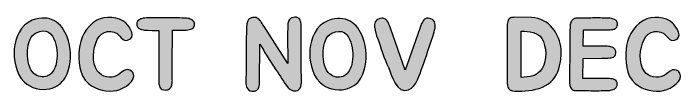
# Model space of a CAD drawing. Header units: millimetres. Extents: x 48 to 162, y 109 to 188.
# Drawn here: x 133.89 to 159.32, y 184.47 to 187.56 of the extents above; entities that cross this region are included whole.
import ezdxf

# ---------------------------------------------------------------- set-up
doc = ezdxf.new("R2010")
doc.units = ezdxf.units.MM
doc.header["$MEASUREMENT"] = 0
doc.layers.add('Layer 2', color=7, linetype='Continuous', lineweight=0)

# ---------------------------------------------------------------- blocks, each defined once
blk = doc.blocks.new('Block_50')
at = {"layer": 'Layer 2', "true_color": 0x000000, "transparency": 33554687}
h = blk.add_hatch(color=18, dxfattribs=at)
h.dxf.hatch_style = 2
edge = h.paths.add_edge_path()
edge.add_spline(control_points=[(153.934, 186.614), (153.794, 186.843), (153.453, 186.886), (153.15, 186.89), (153.154, 186.742), (153.154, 186.606), (153.154, 186.451), (153.15, 186.265), (153.15, 186.086), (153.15, 185.923), (153.15, 185.923), (153.15, 185.131), (153.15, 185.131), (153.468, 185.139), (153.752, 185.17), (153.946, 185.465), (154.143, 185.78), (154.124, 186.304), (153.934, 186.614)], knot_values=[0, 0, 0, 0, 1, 1, 1, 2, 2, 2, 3, 3, 3, 4, 4, 4, 5, 5, 5, 6, 6, 6, 6], degree=3, periodic=0)
edge = h.paths.add_edge_path()
edge.add_spline(control_points=[(154.636, 185.675), (154.586, 185.38), (154.454, 185.081), (154.186, 184.887), (153.907, 184.681), (153.53, 184.623), (153.177, 184.608), (153.06, 184.6), (152.933, 184.596), (152.82, 184.623), (152.777, 184.631), (152.743, 184.642), (152.715, 184.666), (152.692, 184.681), (152.676, 184.708), (152.665, 184.736), (152.649, 184.763), (152.642, 184.79), (152.634, 184.821), (152.63, 184.848), (152.626, 184.872), (152.626, 184.891), (152.626, 184.891), (152.626, 187.107), (152.626, 187.107), (152.626, 187.142), (152.626, 187.173), (152.634, 187.204), (152.637, 187.239), (152.645, 187.27), (152.657, 187.293), (152.669, 187.324), (152.68, 187.344), (152.7, 187.359), (152.731, 187.386), (152.762, 187.398), (152.789, 187.406), (152.82, 187.414), (152.855, 187.398), (152.894, 187.417), (152.894, 187.417), (153.542, 187.402), (153.542, 187.402), (154.225, 187.386), (154.625, 186.754), (154.667, 186.203), (154.679, 186.032), (154.663, 185.846), (154.636, 185.675)], knot_values=[0, 0, 0, 0, 1, 1, 1, 2, 2, 2, 3, 3, 3, 4, 4, 4, 5, 5, 5, 6, 6, 6, 7, 7, 7, 8, 8, 8, 9, 9, 9, 10, 10, 10, 11, 11, 11, 12, 12, 12, 13, 13, 13, 14, 14, 14, 15, 15, 15, 16, 16, 16, 16], degree=3, periodic=0)
h = blk.add_hatch(color=18, dxfattribs=at)
h.dxf.hatch_style = 2
edge = h.paths.add_edge_path()
edge.add_spline(control_points=[(158.555, 184.631), (158.214, 184.557), (157.783, 184.642), (157.481, 184.895), (157.12, 185.194), (157.096, 185.776), (157.131, 186.199), (157.158, 186.579), (157.38, 187.064), (157.799, 187.297), (158.117, 187.48), (158.641, 187.433), (158.897, 187.196), (159.06, 187.053), (159.316, 186.626), (158.971, 186.54), (158.827, 186.502), (158.746, 186.606), (158.672, 186.7), (158.42, 186.998), (157.969, 186.901), (157.814, 186.568), (157.651, 186.218), (157.601, 185.69), (157.818, 185.38), (157.989, 185.135), (158.323, 185.062), (158.586, 185.209), (158.672, 185.252), (158.777, 185.376), (158.897, 185.411), (158.99, 185.442), (159.122, 185.407), (159.177, 185.295), (159.316, 185), (158.862, 184.705), (158.555, 184.631)], knot_values=[0, 0, 0, 0, 1, 1, 1, 2, 2, 2, 3, 3, 3, 4, 4, 4, 5, 5, 5, 6, 6, 6, 7, 7, 7, 8, 8, 8, 9, 9, 9, 10, 10, 10, 11, 11, 11, 12, 12, 12, 12], degree=3, periodic=0)
h = blk.add_hatch(color=18, dxfattribs=at)
h.dxf.hatch_style = 2
edge = h.paths.add_edge_path()
edge.add_spline(control_points=[(155.517, 186.925), (155.517, 186.925), (155.509, 186.315), (155.509, 186.315), (155.509, 186.315), (155.665, 186.315), (155.665, 186.315), (155.874, 186.319), (156.022, 186.319), (156.223, 186.315), (156.223, 186.315), (156.243, 186.315), (156.243, 186.315), (156.305, 186.315), (156.363, 186.311), (156.422, 186.311), (156.484, 186.307), (156.542, 186.292), (156.596, 186.276), (156.643, 186.261), (156.677, 186.238), (156.705, 186.207), (156.732, 186.172), (156.744, 186.133), (156.744, 186.094), (156.744, 186.067), (156.744, 186.032), (156.736, 186.005), (156.732, 185.978), (156.716, 185.95), (156.685, 185.927), (156.67, 185.908), (156.643, 185.896), (156.612, 185.888), (156.584, 185.881), (156.55, 185.873), (156.511, 185.869), (156.476, 185.861), (156.441, 185.857), (156.402, 185.857), (156.402, 185.857), (156.22, 185.857), (156.22, 185.857), (156.22, 185.857), (155.502, 185.853), (155.502, 185.853), (155.502, 185.853), (155.494, 185.093), (155.494, 185.093), (155.494, 185.093), (156.266, 185.085), (156.266, 185.085), (156.266, 185.085), (156.449, 185.085), (156.449, 185.085), (156.487, 185.085), (156.526, 185.085), (156.557, 185.081), (156.596, 185.073), (156.631, 185.069), (156.662, 185.062), (156.693, 185.05), (156.72, 185.034), (156.74, 185.019), (156.767, 184.992), (156.783, 184.969), (156.79, 184.938), (156.794, 184.914), (156.798, 184.883), (156.794, 184.852), (156.794, 184.809), (156.783, 184.774), (156.755, 184.74), (156.728, 184.708), (156.693, 184.681), (156.646, 184.67), (156.592, 184.646), (156.534, 184.635), (156.468, 184.635), (156.41, 184.631), (156.348, 184.631), (156.29, 184.627), (156.29, 184.627), (156.266, 184.627), (156.266, 184.627), (156.064, 184.623), (155.855, 184.623), (155.637, 184.627), (155.436, 184.631), (155.416, 184.631), (155.253, 184.631), (155.199, 184.627), (155.149, 184.635), (155.106, 184.662), (155.079, 184.677), (155.055, 184.701), (155.04, 184.736), (155.032, 184.743), (155.028, 184.755), (155.028, 184.759), (155.024, 184.767), (155.017, 184.774), (155.012, 184.782), (155.005, 184.809), (154.997, 184.837), (154.997, 184.864), (154.993, 184.887), (154.989, 184.914), (154.986, 184.941), (154.986, 184.941), (154.986, 185.003), (154.986, 185.003), (154.986, 185.023), (154.989, 185.046), (154.989, 185.065), (154.989, 185.065), (154.989, 185.368), (154.989, 185.368), (154.989, 185.368), (154.997, 185.927), (154.997, 185.927), (154.997, 185.927), (154.997, 186.443), (154.997, 186.443), (154.997, 186.63), (155.001, 186.758), (155.005, 186.928), (155.005, 186.928), (155.005, 186.948), (155.005, 186.948), (155.009, 187.002), (155.012, 187.053), (155.012, 187.103), (155.017, 187.158), (155.032, 187.208), (155.055, 187.255), (155.075, 187.293), (155.098, 187.328), (155.137, 187.348), (155.176, 187.371), (155.211, 187.382), (155.257, 187.382), (155.277, 187.382), (155.288, 187.382), (155.304, 187.379), (155.304, 187.379), (155.304, 187.382), (155.304, 187.382), (155.49, 187.382), (155.502, 187.382), (155.715, 187.386), (155.921, 187.39), (156.099, 187.39), (156.297, 187.386), (156.297, 187.386), (156.313, 187.386), (156.313, 187.386), (156.371, 187.382), (156.433, 187.382), (156.491, 187.379), (156.55, 187.379), (156.608, 187.363), (156.662, 187.344), (156.705, 187.332), (156.744, 187.309), (156.771, 187.278), (156.794, 187.243), (156.806, 187.208), (156.806, 187.169), (156.806, 187.138), (156.806, 187.107), (156.798, 187.084), (156.794, 187.053), (156.778, 187.029), (156.751, 187.002), (156.732, 186.991), (156.709, 186.975), (156.677, 186.963), (156.646, 186.956), (156.612, 186.952), (156.581, 186.948), (156.542, 186.94), (156.507, 186.94), (156.468, 186.94), (156.468, 186.94), (156.293, 186.94), (156.293, 186.94), (156.293, 186.94), (155.517, 186.936), (155.517, 186.936), (155.517, 186.936), (155.517, 186.925), (155.517, 186.925)], knot_values=[0, 0, 0, 0, 1, 1, 1, 2, 2, 2, 3, 3, 3, 4, 4, 4, 5, 5, 5, 6, 6, 6, 7, 7, 7, 8, 8, 8, 9, 9, 9, 10, 10, 10, 11, 11, 11, 12, 12, 12, 13, 13, 13, 14, 14, 14, 15, 15, 15, 16, 16, 16, 17, 17, 17, 18, 18, 18, 19, 19, 19, 20, 20, 20, 21, 21, 21, 22, 22, 22, 23, 23, 23, 24, 24, 24, 25, 25, 25, 26, 26, 26, 27, 27, 27, 28, 28, 28, 29, 29, 29, 30, 30, 30, 31, 31, 31, 32, 32, 32, 33, 33, 33, 34, 34, 34, 35, 35, 35, 36, 36, 36, 37, 37, 37, 38, 38, 38, 39, 39, 39, 40, 40, 40, 41, 41, 41, 42, 42, 42, 43, 43, 43, 44, 44, 44, 45, 45, 45, 46, 46, 46, 47, 47, 47, 48, 48, 48, 49, 49, 49, 50, 50, 50, 51, 51, 51, 52, 52, 52, 53, 53, 53, 54, 54, 54, 55, 55, 55, 56, 56, 56, 57, 57, 57, 58, 58, 58, 59, 59, 59, 60, 60, 60, 61, 61, 61, 62, 62, 62, 63, 63, 63, 64, 64, 64, 64], degree=3, periodic=0)
at = {"layer": 'Layer 2', "color": 18, "lineweight": 25, "true_color": 0x000000}
for points, knots in [([(154.636, 185.675), (154.586, 185.38), (154.454, 185.081), (154.186, 184.887), (153.907, 184.681), (153.53, 184.623), (153.177, 184.608), (153.06, 184.6), (152.933, 184.596), (152.82, 184.623), (152.777, 184.631), (152.743, 184.642), (152.715, 184.666), (152.692, 184.681), (152.676, 184.708), (152.665, 184.736), (152.649, 184.763), (152.642, 184.79), (152.634, 184.821), (152.63, 184.848), (152.626, 184.872), (152.626, 184.891), (152.626, 184.891), (152.626, 187.107), (152.626, 187.107), (152.626, 187.142), (152.626, 187.173), (152.634, 187.204), (152.637, 187.239), (152.645, 187.27), (152.657, 187.293), (152.669, 187.324), (152.68, 187.344), (152.7, 187.359), (152.731, 187.386), (152.762, 187.398), (152.789, 187.406), (152.82, 187.414), (152.855, 187.398), (152.894, 187.417), (152.894, 187.417), (153.542, 187.402), (153.542, 187.402), (154.225, 187.386), (154.625, 186.754), (154.667, 186.203), (154.679, 186.032), (154.663, 185.846), (154.636, 185.675)], [0, 0, 0, 0, 1, 1, 1, 2, 2, 2, 3, 3, 3, 4, 4, 4, 5, 5, 5, 6, 6, 6, 7, 7, 7, 8, 8, 8, 9, 9, 9, 10, 10, 10, 11, 11, 11, 12, 12, 12, 13, 13, 13, 14, 14, 14, 15, 15, 15, 16, 16, 16, 16]), ([(158.555, 184.631), (158.214, 184.557), (157.783, 184.642), (157.481, 184.895), (157.12, 185.194), (157.096, 185.776), (157.131, 186.199), (157.158, 186.579), (157.38, 187.064), (157.799, 187.297), (158.117, 187.48), (158.641, 187.433), (158.897, 187.196), (159.06, 187.053), (159.316, 186.626), (158.971, 186.54), (158.827, 186.502), (158.746, 186.606), (158.672, 186.7), (158.42, 186.998), (157.969, 186.901), (157.814, 186.568), (157.651, 186.218), (157.601, 185.69), (157.818, 185.38), (157.989, 185.135), (158.323, 185.062), (158.586, 185.209), (158.672, 185.252), (158.777, 185.376), (158.897, 185.411), (158.99, 185.442), (159.122, 185.407), (159.177, 185.295), (159.316, 185), (158.862, 184.705), (158.555, 184.631)], [0, 0, 0, 0, 1, 1, 1, 2, 2, 2, 3, 3, 3, 4, 4, 4, 5, 5, 5, 6, 6, 6, 7, 7, 7, 8, 8, 8, 9, 9, 9, 10, 10, 10, 11, 11, 11, 12, 12, 12, 12]), ([(155.517, 186.925), (155.517, 186.925), (155.509, 186.315), (155.509, 186.315), (155.509, 186.315), (155.665, 186.315), (155.665, 186.315), (155.874, 186.319), (156.022, 186.319), (156.223, 186.315), (156.223, 186.315), (156.243, 186.315), (156.243, 186.315), (156.305, 186.315), (156.363, 186.311), (156.422, 186.311), (156.484, 186.307), (156.542, 186.292), (156.596, 186.276), (156.643, 186.261), (156.677, 186.238), (156.705, 186.207), (156.732, 186.172), (156.744, 186.133), (156.744, 186.094), (156.744, 186.067), (156.744, 186.032), (156.736, 186.005), (156.732, 185.978), (156.716, 185.95), (156.685, 185.927), (156.67, 185.908), (156.643, 185.896), (156.612, 185.888), (156.584, 185.881), (156.55, 185.873), (156.511, 185.869), (156.476, 185.861), (156.441, 185.857), (156.402, 185.857), (156.402, 185.857), (156.22, 185.857), (156.22, 185.857), (156.22, 185.857), (155.502, 185.853), (155.502, 185.853), (155.502, 185.853), (155.494, 185.093), (155.494, 185.093), (155.494, 185.093), (156.266, 185.085), (156.266, 185.085), (156.266, 185.085), (156.449, 185.085), (156.449, 185.085), (156.487, 185.085), (156.526, 185.085), (156.557, 185.081), (156.596, 185.073), (156.631, 185.069), (156.662, 185.062), (156.693, 185.05), (156.72, 185.034), (156.74, 185.019), (156.767, 184.992), (156.783, 184.969), (156.79, 184.938), (156.794, 184.914), (156.798, 184.883), (156.794, 184.852), (156.794, 184.809), (156.783, 184.774), (156.755, 184.74), (156.728, 184.708), (156.693, 184.681), (156.646, 184.67), (156.592, 184.646), (156.534, 184.635), (156.468, 184.635), (156.41, 184.631), (156.348, 184.631), (156.29, 184.627), (156.29, 184.627), (156.266, 184.627), (156.266, 184.627), (156.064, 184.623), (155.855, 184.623), (155.637, 184.627), (155.436, 184.631), (155.416, 184.631), (155.253, 184.631), (155.199, 184.627), (155.149, 184.635), (155.106, 184.662), (155.079, 184.677), (155.055, 184.701), (155.04, 184.736), (155.032, 184.743), (155.028, 184.755), (155.028, 184.759), (155.024, 184.767), (155.017, 184.774), (155.012, 184.782), (155.005, 184.809), (154.997, 184.837), (154.997, 184.864), (154.993, 184.887), (154.989, 184.914), (154.986, 184.941), (154.986, 184.941), (154.986, 185.003), (154.986, 185.003), (154.986, 185.023), (154.989, 185.046), (154.989, 185.065), (154.989, 185.065), (154.989, 185.368), (154.989, 185.368), (154.989, 185.368), (154.997, 185.927), (154.997, 185.927), (154.997, 185.927), (154.997, 186.443), (154.997, 186.443), (154.997, 186.63), (155.001, 186.758), (155.005, 186.928), (155.005, 186.928), (155.005, 186.948), (155.005, 186.948), (155.009, 187.002), (155.012, 187.053), (155.012, 187.103), (155.017, 187.158), (155.032, 187.208), (155.055, 187.255), (155.075, 187.293), (155.098, 187.328), (155.137, 187.348), (155.176, 187.371), (155.211, 187.382), (155.257, 187.382), (155.277, 187.382), (155.288, 187.382), (155.304, 187.379), (155.304, 187.379), (155.304, 187.382), (155.304, 187.382), (155.49, 187.382), (155.502, 187.382), (155.715, 187.386), (155.921, 187.39), (156.099, 187.39), (156.297, 187.386), (156.297, 187.386), (156.313, 187.386), (156.313, 187.386), (156.371, 187.382), (156.433, 187.382), (156.491, 187.379), (156.55, 187.379), (156.608, 187.363), (156.662, 187.344), (156.705, 187.332), (156.744, 187.309), (156.771, 187.278), (156.794, 187.243), (156.806, 187.208), (156.806, 187.169), (156.806, 187.138), (156.806, 187.107), (156.798, 187.084), (156.794, 187.053), (156.778, 187.029), (156.751, 187.002), (156.732, 186.991), (156.709, 186.975), (156.677, 186.963), (156.646, 186.956), (156.612, 186.952), (156.581, 186.948), (156.542, 186.94), (156.507, 186.94), (156.468, 186.94), (156.468, 186.94), (156.293, 186.94), (156.293, 186.94), (156.293, 186.94), (155.517, 186.936), (155.517, 186.936), (155.517, 186.936), (155.517, 186.925), (155.517, 186.925)], [0, 0, 0, 0, 1, 1, 1, 2, 2, 2, 3, 3, 3, 4, 4, 4, 5, 5, 5, 6, 6, 6, 7, 7, 7, 8, 8, 8, 9, 9, 9, 10, 10, 10, 11, 11, 11, 12, 12, 12, 13, 13, 13, 14, 14, 14, 15, 15, 15, 16, 16, 16, 17, 17, 17, 18, 18, 18, 19, 19, 19, 20, 20, 20, 21, 21, 21, 22, 22, 22, 23, 23, 23, 24, 24, 24, 25, 25, 25, 26, 26, 26, 27, 27, 27, 28, 28, 28, 29, 29, 29, 30, 30, 30, 31, 31, 31, 32, 32, 32, 33, 33, 33, 34, 34, 34, 35, 35, 35, 36, 36, 36, 37, 37, 37, 38, 38, 38, 39, 39, 39, 40, 40, 40, 41, 41, 41, 42, 42, 42, 43, 43, 43, 44, 44, 44, 45, 45, 45, 46, 46, 46, 47, 47, 47, 48, 48, 48, 49, 49, 49, 50, 50, 50, 51, 51, 51, 52, 52, 52, 53, 53, 53, 54, 54, 54, 55, 55, 55, 56, 56, 56, 57, 57, 57, 58, 58, 58, 59, 59, 59, 60, 60, 60, 61, 61, 61, 62, 62, 62, 63, 63, 63, 64, 64, 64, 64]), ([(153.934, 186.614), (153.794, 186.843), (153.453, 186.886), (153.15, 186.89), (153.154, 186.742), (153.154, 186.606), (153.154, 186.451), (153.15, 186.265), (153.15, 186.086), (153.15, 185.923), (153.15, 185.923), (153.15, 185.131), (153.15, 185.131), (153.468, 185.139), (153.752, 185.17), (153.946, 185.465), (154.143, 185.78), (154.124, 186.304), (153.934, 186.614)], [0, 0, 0, 0, 1, 1, 1, 2, 2, 2, 3, 3, 3, 4, 4, 4, 5, 5, 5, 6, 6, 6, 6])]:
    blk.add_open_spline(points, degree=3, knots=knots, dxfattribs=at)
blk = doc.blocks.new('Block_51')
at = {"layer": 'Layer 2', "true_color": 0x000000, "transparency": 33554687}
h = blk.add_hatch(color=18, dxfattribs=at)
h.dxf.hatch_style = 2
edge = h.paths.add_edge_path()
edge.add_spline(control_points=[(144.723, 184.665), (144.598, 184.564), (144.396, 184.63), (144.315, 184.738), (144.14, 184.952), (144.001, 185.192), (143.849, 185.422), (143.849, 185.422), (143.523, 185.914), (143.523, 185.914), (143.434, 186.054), (143.337, 186.24), (143.232, 186.392), (143.232, 186.392), (143.221, 184.909), (143.221, 184.909), (143.221, 184.909), (143.221, 184.874), (143.221, 184.874), (143.221, 184.793), (143.193, 184.707), (143.128, 184.649), (143.104, 184.63), (143.069, 184.614), (143.027, 184.606), (142.77, 184.56), (142.693, 184.789), (142.708, 184.971), (142.708, 184.971), (142.708, 185.037), (142.708, 185.037), (142.708, 185.037), (142.716, 185.34), (142.716, 185.34), (142.716, 185.34), (142.72, 185.903), (142.72, 185.903), (142.724, 186.066), (142.724, 186.24), (142.724, 186.423), (142.72, 186.644), (142.728, 186.912), (142.739, 187.125), (142.743, 187.18), (142.755, 187.23), (142.782, 187.277), (142.794, 187.315), (142.825, 187.346), (142.864, 187.37), (142.922, 187.405), (143.027, 187.416), (143.092, 187.401), (143.12, 187.393), (143.143, 187.378), (143.17, 187.362), (143.193, 187.343), (143.221, 187.319), (143.24, 187.296), (143.267, 187.269), (143.286, 187.238), (143.306, 187.215), (143.322, 187.184), (143.337, 187.16), (143.356, 187.133), (143.356, 187.133), (143.399, 187.071), (143.399, 187.071), (143.399, 187.071), (144.296, 185.658), (144.296, 185.658), (144.296, 185.658), (144.296, 185.914), (144.296, 185.914), (144.296, 186.077), (144.292, 186.252), (144.288, 186.438), (144.288, 186.656), (144.288, 186.92), (144.3, 187.137), (144.3, 187.187), (144.315, 187.238), (144.338, 187.288), (144.389, 187.42), (144.614, 187.463), (144.726, 187.366), (144.742, 187.35), (144.761, 187.327), (144.769, 187.304), (144.781, 187.273), (144.788, 187.246), (144.793, 187.215), (144.8, 187.18), (144.804, 187.153), (144.804, 187.118), (144.804, 186.473), (144.808, 185.782), (144.812, 185.138), (144.812, 185.064), (144.819, 184.998), (144.816, 184.925), (144.812, 184.839), (144.804, 184.727), (144.723, 184.665)], knot_values=[0, 0, 0, 0, 1, 1, 1, 2, 2, 2, 3, 3, 3, 4, 4, 4, 5, 5, 5, 6, 6, 6, 7, 7, 7, 8, 8, 8, 9, 9, 9, 10, 10, 10, 11, 11, 11, 12, 12, 12, 13, 13, 13, 14, 14, 14, 15, 15, 15, 16, 16, 16, 17, 17, 17, 18, 18, 18, 19, 19, 19, 20, 20, 20, 21, 21, 21, 22, 22, 22, 23, 23, 23, 24, 24, 24, 25, 25, 25, 26, 26, 26, 27, 27, 27, 28, 28, 28, 29, 29, 29, 30, 30, 30, 31, 31, 31, 32, 32, 32, 33, 33, 33, 34, 34, 34, 34], degree=3, periodic=0)
h = blk.add_hatch(color=18, dxfattribs=at)
h.dxf.hatch_style = 2
edge = h.paths.add_edge_path()
edge.add_spline(control_points=[(146.69, 186.466), (146.578, 186.799), (146.356, 186.993), (145.968, 186.811), (145.739, 186.702), (145.658, 186.388), (145.642, 186.14), (145.623, 185.872), (145.658, 185.526), (145.828, 185.321), (145.96, 185.165), (146.154, 185.107), (146.329, 185.146), (146.473, 185.177), (146.581, 185.274), (146.655, 185.429), (146.686, 185.488), (146.709, 185.553), (146.725, 185.623), (146.787, 185.864), (146.779, 186.198), (146.69, 186.466)], knot_values=[0, 0, 0, 0, 1, 1, 1, 2, 2, 2, 3, 3, 3, 4, 4, 4, 5, 5, 5, 6, 6, 6, 7, 7, 7, 7], degree=3, periodic=0)
edge = h.paths.add_edge_path()
edge.add_spline(control_points=[(147.144, 186.652), (147.295, 186.256), (147.311, 185.771), (147.202, 185.414), (147.171, 185.297), (147.128, 185.2), (147.074, 185.103), (146.946, 184.882), (146.729, 184.738), (146.488, 184.684), (146.154, 184.606), (145.774, 184.692), (145.51, 184.948), (145.192, 185.258), (145.106, 185.794), (145.137, 186.205), (145.165, 186.586), (145.382, 187.121), (145.817, 187.284), (146.511, 187.548), (146.946, 187.176), (147.144, 186.652)], knot_values=[0, 0, 0, 0, 1, 1, 1, 2, 2, 2, 3, 3, 3, 4, 4, 4, 5, 5, 5, 6, 6, 6, 7, 7, 7, 7], degree=3, periodic=0)
h = blk.add_hatch(color=18, dxfattribs=at)
h.dxf.hatch_style = 2
edge = h.paths.add_edge_path()
edge.add_spline(control_points=[(149.849, 186.846), (149.721, 186.442), (149.507, 185.802), (149.399, 185.511), (149.298, 185.243), (149.181, 184.789), (148.882, 184.661), (148.428, 184.474), (148.242, 185.216), (148.114, 185.503), (147.955, 185.852), (147.83, 186.267), (147.699, 186.625), (147.629, 186.83), (147.462, 187.269), (147.765, 187.362), (147.796, 187.37), (147.83, 187.381), (147.861, 187.385), (147.897, 187.385), (147.928, 187.381), (147.962, 187.362), (147.99, 187.35), (148.017, 187.339), (148.036, 187.319), (148.056, 187.292), (148.075, 187.269), (148.094, 187.242), (148.11, 187.207), (148.122, 187.18), (148.133, 187.153), (148.145, 187.118), (148.164, 187.087), (148.172, 187.063), (148.172, 187.063), (148.195, 186.997), (148.195, 186.997), (148.195, 186.997), (148.754, 185.402), (148.754, 185.402), (148.754, 185.402), (149.305, 186.993), (149.305, 186.993), (149.305, 186.993), (149.333, 187.059), (149.333, 187.059), (149.34, 187.083), (149.352, 187.114), (149.364, 187.149), (149.375, 187.176), (149.387, 187.203), (149.406, 187.234), (149.422, 187.261), (149.441, 187.288), (149.461, 187.315), (149.476, 187.335), (149.503, 187.35), (149.523, 187.362), (149.562, 187.381), (149.596, 187.385), (149.624, 187.385), (149.655, 187.381), (149.69, 187.37), (149.721, 187.362), (149.818, 187.335), (149.864, 187.269), (149.88, 187.191), (149.903, 187.075), (149.88, 186.943), (149.849, 186.846)], knot_values=[0, 0, 0, 0, 1, 1, 1, 2, 2, 2, 3, 3, 3, 4, 4, 4, 5, 5, 5, 6, 6, 6, 7, 7, 7, 8, 8, 8, 9, 9, 9, 10, 10, 10, 11, 11, 11, 12, 12, 12, 13, 13, 13, 14, 14, 14, 15, 15, 15, 16, 16, 16, 17, 17, 17, 18, 18, 18, 19, 19, 19, 20, 20, 20, 21, 21, 21, 22, 22, 22, 23, 23, 23, 23], degree=3, periodic=0)
at = {"layer": 'Layer 2', "color": 18, "lineweight": 25, "true_color": 0x000000}
for points, knots in [([(144.723, 184.665), (144.598, 184.564), (144.396, 184.63), (144.315, 184.738), (144.14, 184.952), (144.001, 185.192), (143.849, 185.422), (143.849, 185.422), (143.523, 185.914), (143.523, 185.914), (143.434, 186.054), (143.337, 186.24), (143.232, 186.392), (143.232, 186.392), (143.221, 184.909), (143.221, 184.909), (143.221, 184.909), (143.221, 184.874), (143.221, 184.874), (143.221, 184.793), (143.193, 184.707), (143.128, 184.649), (143.104, 184.63), (143.069, 184.614), (143.027, 184.606), (142.77, 184.56), (142.693, 184.789), (142.708, 184.971), (142.708, 184.971), (142.708, 185.037), (142.708, 185.037), (142.708, 185.037), (142.716, 185.34), (142.716, 185.34), (142.716, 185.34), (142.72, 185.903), (142.72, 185.903), (142.724, 186.066), (142.724, 186.24), (142.724, 186.423), (142.72, 186.644), (142.728, 186.912), (142.739, 187.125), (142.743, 187.18), (142.755, 187.23), (142.782, 187.277), (142.794, 187.315), (142.825, 187.346), (142.864, 187.37), (142.922, 187.405), (143.027, 187.416), (143.092, 187.401), (143.12, 187.393), (143.143, 187.378), (143.17, 187.362), (143.193, 187.343), (143.221, 187.319), (143.24, 187.296), (143.267, 187.269), (143.286, 187.238), (143.306, 187.215), (143.322, 187.184), (143.337, 187.16), (143.356, 187.133), (143.356, 187.133), (143.399, 187.071), (143.399, 187.071), (143.399, 187.071), (144.296, 185.658), (144.296, 185.658), (144.296, 185.658), (144.296, 185.914), (144.296, 185.914), (144.296, 186.077), (144.292, 186.252), (144.288, 186.438), (144.288, 186.656), (144.288, 186.92), (144.3, 187.137), (144.3, 187.187), (144.315, 187.238), (144.338, 187.288), (144.389, 187.42), (144.614, 187.463), (144.726, 187.366), (144.742, 187.35), (144.761, 187.327), (144.769, 187.304), (144.781, 187.273), (144.788, 187.246), (144.793, 187.215), (144.8, 187.18), (144.804, 187.153), (144.804, 187.118), (144.804, 186.473), (144.808, 185.782), (144.812, 185.138), (144.812, 185.064), (144.819, 184.998), (144.816, 184.925), (144.812, 184.839), (144.804, 184.727), (144.723, 184.665)], [0, 0, 0, 0, 1, 1, 1, 2, 2, 2, 3, 3, 3, 4, 4, 4, 5, 5, 5, 6, 6, 6, 7, 7, 7, 8, 8, 8, 9, 9, 9, 10, 10, 10, 11, 11, 11, 12, 12, 12, 13, 13, 13, 14, 14, 14, 15, 15, 15, 16, 16, 16, 17, 17, 17, 18, 18, 18, 19, 19, 19, 20, 20, 20, 21, 21, 21, 22, 22, 22, 23, 23, 23, 24, 24, 24, 25, 25, 25, 26, 26, 26, 27, 27, 27, 28, 28, 28, 29, 29, 29, 30, 30, 30, 31, 31, 31, 32, 32, 32, 33, 33, 33, 34, 34, 34, 34]), ([(147.144, 186.652), (147.295, 186.256), (147.311, 185.771), (147.202, 185.414), (147.171, 185.297), (147.128, 185.2), (147.074, 185.103), (146.946, 184.882), (146.729, 184.738), (146.488, 184.684), (146.154, 184.606), (145.774, 184.692), (145.51, 184.948), (145.192, 185.258), (145.106, 185.794), (145.137, 186.205), (145.165, 186.586), (145.382, 187.121), (145.817, 187.284), (146.511, 187.548), (146.946, 187.176), (147.144, 186.652)], [0, 0, 0, 0, 1, 1, 1, 2, 2, 2, 3, 3, 3, 4, 4, 4, 5, 5, 5, 6, 6, 6, 7, 7, 7, 7]), ([(149.849, 186.846), (149.721, 186.442), (149.507, 185.802), (149.399, 185.511), (149.298, 185.243), (149.181, 184.789), (148.882, 184.661), (148.428, 184.474), (148.242, 185.216), (148.114, 185.503), (147.955, 185.852), (147.83, 186.267), (147.699, 186.625), (147.629, 186.83), (147.462, 187.269), (147.765, 187.362), (147.796, 187.37), (147.83, 187.381), (147.861, 187.385), (147.897, 187.385), (147.928, 187.381), (147.962, 187.362), (147.99, 187.35), (148.017, 187.339), (148.036, 187.319), (148.056, 187.292), (148.075, 187.269), (148.094, 187.242), (148.11, 187.207), (148.122, 187.18), (148.133, 187.153), (148.145, 187.118), (148.164, 187.087), (148.172, 187.063), (148.172, 187.063), (148.195, 186.997), (148.195, 186.997), (148.195, 186.997), (148.754, 185.402), (148.754, 185.402), (148.754, 185.402), (149.305, 186.993), (149.305, 186.993), (149.305, 186.993), (149.333, 187.059), (149.333, 187.059), (149.34, 187.083), (149.352, 187.114), (149.364, 187.149), (149.375, 187.176), (149.387, 187.203), (149.406, 187.234), (149.422, 187.261), (149.441, 187.288), (149.461, 187.315), (149.476, 187.335), (149.503, 187.35), (149.523, 187.362), (149.562, 187.381), (149.596, 187.385), (149.624, 187.385), (149.655, 187.381), (149.69, 187.37), (149.721, 187.362), (149.818, 187.335), (149.864, 187.269), (149.88, 187.191), (149.903, 187.075), (149.88, 186.943), (149.849, 186.846)], [0, 0, 0, 0, 1, 1, 1, 2, 2, 2, 3, 3, 3, 4, 4, 4, 5, 5, 5, 6, 6, 6, 7, 7, 7, 8, 8, 8, 9, 9, 9, 10, 10, 10, 11, 11, 11, 12, 12, 12, 13, 13, 13, 14, 14, 14, 15, 15, 15, 16, 16, 16, 17, 17, 17, 18, 18, 18, 19, 19, 19, 20, 20, 20, 21, 21, 21, 22, 22, 22, 23, 23, 23, 23]), ([(146.69, 186.466), (146.578, 186.799), (146.356, 186.993), (145.968, 186.811), (145.739, 186.702), (145.658, 186.388), (145.642, 186.14), (145.623, 185.872), (145.658, 185.526), (145.828, 185.321), (145.96, 185.165), (146.154, 185.107), (146.329, 185.146), (146.473, 185.177), (146.581, 185.274), (146.655, 185.429), (146.686, 185.488), (146.709, 185.553), (146.725, 185.623), (146.787, 185.864), (146.779, 186.198), (146.69, 186.466)], [0, 0, 0, 0, 1, 1, 1, 2, 2, 2, 3, 3, 3, 4, 4, 4, 5, 5, 5, 6, 6, 6, 7, 7, 7, 7])]:
    blk.add_open_spline(points, degree=3, knots=knots, dxfattribs=at)
blk = doc.blocks.new('Block_52')
at = {"layer": 'Layer 2', "true_color": 0x000000, "transparency": 33554687}
h = blk.add_hatch(color=18, dxfattribs=at)
h.dxf.hatch_style = 2
edge = h.paths.add_edge_path()
edge.add_spline(control_points=[(135.47, 186.481), (135.358, 186.815), (135.136, 187.009), (134.748, 186.826), (134.519, 186.718), (134.438, 186.403), (134.422, 186.155), (134.403, 185.887), (134.438, 185.542), (134.608, 185.336), (134.74, 185.181), (134.934, 185.123), (135.109, 185.161), (135.253, 185.192), (135.361, 185.289), (135.435, 185.445), (135.466, 185.503), (135.489, 185.569), (135.505, 185.639), (135.567, 185.879), (135.559, 186.213), (135.47, 186.481)], knot_values=[0, 0, 0, 0, 1, 1, 1, 2, 2, 2, 3, 3, 3, 4, 4, 4, 5, 5, 5, 6, 6, 6, 7, 7, 7, 7], degree=3, periodic=0)
edge = h.paths.add_edge_path()
edge.add_spline(control_points=[(135.924, 186.667), (136.075, 186.271), (136.091, 185.786), (135.982, 185.429), (135.951, 185.313), (135.908, 185.216), (135.854, 185.119), (135.726, 184.897), (135.509, 184.754), (135.268, 184.699), (134.934, 184.622), (134.554, 184.707), (134.29, 184.963), (133.972, 185.274), (133.886, 185.809), (133.917, 186.221), (133.945, 186.601), (134.162, 187.137), (134.597, 187.3), (135.291, 187.564), (135.726, 187.191), (135.924, 186.667)], knot_values=[0, 0, 0, 0, 1, 1, 1, 2, 2, 2, 3, 3, 3, 4, 4, 4, 5, 5, 5, 6, 6, 6, 7, 7, 7, 7], degree=3, periodic=0)
h = blk.add_hatch(color=18, dxfattribs=at)
h.dxf.hatch_style = 2
edge = h.paths.add_edge_path()
edge.add_spline(control_points=[(137.806, 184.633), (137.465, 184.56), (137.034, 184.645), (136.731, 184.897), (136.37, 185.196), (136.347, 185.778), (136.382, 186.201), (136.409, 186.582), (136.63, 187.067), (137.049, 187.3), (137.367, 187.482), (137.891, 187.436), (138.148, 187.199), (138.311, 187.055), (138.567, 186.628), (138.221, 186.543), (138.078, 186.504), (137.996, 186.609), (137.922, 186.702), (137.67, 187.001), (137.22, 186.904), (137.065, 186.57), (136.902, 186.221), (136.851, 185.693), (137.069, 185.382), (137.239, 185.138), (137.573, 185.064), (137.837, 185.212), (137.922, 185.254), (138.027, 185.379), (138.148, 185.414), (138.241, 185.445), (138.373, 185.41), (138.427, 185.297), (138.567, 185.002), (138.113, 184.707), (137.806, 184.633)], knot_values=[0, 0, 0, 0, 1, 1, 1, 2, 2, 2, 3, 3, 3, 4, 4, 4, 5, 5, 5, 6, 6, 6, 7, 7, 7, 8, 8, 8, 9, 9, 9, 10, 10, 10, 11, 11, 11, 12, 12, 12, 12], degree=3, periodic=0)
h = blk.add_hatch(color=18, dxfattribs=at)
h.dxf.hatch_style = 2
edge = h.paths.add_edge_path()
edge.add_spline(control_points=[(140.755, 187.168), (140.755, 187.137), (140.752, 187.102), (140.748, 187.075), (140.74, 187.047), (140.724, 187.02), (140.697, 186.993), (140.674, 186.978), (140.643, 186.966), (140.612, 186.958), (140.577, 186.947), (140.542, 186.943), (140.499, 186.935), (140.464, 186.931), (140.426, 186.931), (140.387, 186.931), (140.387, 186.931), (140.189, 186.931), (140.189, 186.931), (140.096, 186.927), (140.006, 186.927), (139.917, 186.927), (139.925, 186.609), (139.913, 186.221), (139.913, 185.367), (139.913, 185.367), (139.913, 185.072), (139.913, 185.072), (139.913, 185.049), (139.913, 185.033), (139.917, 185.014), (139.917, 184.994), (139.917, 184.975), (139.913, 184.952), (139.909, 184.928), (139.905, 184.901), (139.902, 184.87), (139.902, 184.847), (139.894, 184.824), (139.886, 184.796), (139.874, 184.785), (139.871, 184.777), (139.871, 184.773), (139.871, 184.773), (139.859, 184.75), (139.859, 184.75), (139.843, 184.719), (139.816, 184.695), (139.785, 184.676), (139.731, 184.649), (139.665, 184.641), (139.595, 184.657), (139.552, 184.661), (139.517, 184.672), (139.494, 184.692), (139.471, 184.715), (139.455, 184.734), (139.443, 184.761), (139.428, 184.792), (139.42, 184.816), (139.417, 184.843), (139.409, 184.866), (139.405, 184.897), (139.405, 184.917), (139.405, 184.917), (139.405, 186.912), (139.405, 186.912), (139.342, 186.912), (138.962, 186.916), (138.893, 186.927), (138.862, 186.931), (138.78, 186.943), (138.741, 186.954), (138.683, 186.97), (138.644, 186.993), (138.613, 187.028), (138.586, 187.059), (138.57, 187.098), (138.57, 187.141), (138.57, 187.172), (138.57, 187.203), (138.578, 187.23), (138.586, 187.257), (138.605, 187.284), (138.64, 187.308), (138.66, 187.323), (138.71, 187.35), (138.753, 187.362), (138.784, 187.374), (138.826, 187.381), (138.869, 187.385), (138.912, 187.389), (138.951, 187.389), (138.997, 187.389), (139.18, 187.389), (139.335, 187.389), (139.513, 187.393), (139.812, 187.397), (140.111, 187.393), (140.406, 187.385), (140.472, 187.381), (140.534, 187.374), (140.596, 187.346), (140.643, 187.331), (140.685, 187.308), (140.713, 187.273), (140.74, 187.242), (140.755, 187.207), (140.755, 187.168)], knot_values=[0, 0, 0, 0, 1, 1, 1, 2, 2, 2, 3, 3, 3, 4, 4, 4, 5, 5, 5, 6, 6, 6, 7, 7, 7, 8, 8, 8, 9, 9, 9, 10, 10, 10, 11, 11, 11, 12, 12, 12, 13, 13, 13, 14, 14, 14, 15, 15, 15, 16, 16, 16, 17, 17, 17, 18, 18, 18, 19, 19, 19, 20, 20, 20, 21, 21, 21, 22, 22, 22, 23, 23, 23, 24, 24, 24, 25, 25, 25, 26, 26, 26, 27, 27, 27, 28, 28, 28, 29, 29, 29, 30, 30, 30, 31, 31, 31, 32, 32, 32, 33, 33, 33, 34, 34, 34, 35, 35, 35, 36, 36, 36, 36], degree=3, periodic=0)
at = {"layer": 'Layer 2', "color": 18, "lineweight": 25, "true_color": 0x000000}
for points, knots in [([(135.924, 186.667), (136.075, 186.271), (136.091, 185.786), (135.982, 185.429), (135.951, 185.313), (135.908, 185.216), (135.854, 185.119), (135.726, 184.897), (135.509, 184.754), (135.268, 184.699), (134.934, 184.622), (134.554, 184.707), (134.29, 184.963), (133.972, 185.274), (133.886, 185.809), (133.917, 186.221), (133.945, 186.601), (134.162, 187.137), (134.597, 187.3), (135.291, 187.564), (135.726, 187.191), (135.924, 186.667)], [0, 0, 0, 0, 1, 1, 1, 2, 2, 2, 3, 3, 3, 4, 4, 4, 5, 5, 5, 6, 6, 6, 7, 7, 7, 7]), ([(137.806, 184.633), (137.465, 184.56), (137.034, 184.645), (136.731, 184.897), (136.37, 185.196), (136.347, 185.778), (136.382, 186.201), (136.409, 186.582), (136.63, 187.067), (137.049, 187.3), (137.367, 187.482), (137.891, 187.436), (138.148, 187.199), (138.311, 187.055), (138.567, 186.628), (138.221, 186.543), (138.078, 186.504), (137.996, 186.609), (137.922, 186.702), (137.67, 187.001), (137.22, 186.904), (137.065, 186.57), (136.902, 186.221), (136.851, 185.693), (137.069, 185.382), (137.239, 185.138), (137.573, 185.064), (137.837, 185.212), (137.922, 185.254), (138.027, 185.379), (138.148, 185.414), (138.241, 185.445), (138.373, 185.41), (138.427, 185.297), (138.567, 185.002), (138.113, 184.707), (137.806, 184.633)], [0, 0, 0, 0, 1, 1, 1, 2, 2, 2, 3, 3, 3, 4, 4, 4, 5, 5, 5, 6, 6, 6, 7, 7, 7, 8, 8, 8, 9, 9, 9, 10, 10, 10, 11, 11, 11, 12, 12, 12, 12]), ([(140.755, 187.168), (140.755, 187.137), (140.752, 187.102), (140.748, 187.075), (140.74, 187.047), (140.724, 187.02), (140.697, 186.993), (140.674, 186.978), (140.643, 186.966), (140.612, 186.958), (140.577, 186.947), (140.542, 186.943), (140.499, 186.935), (140.464, 186.931), (140.426, 186.931), (140.387, 186.931), (140.387, 186.931), (140.189, 186.931), (140.189, 186.931), (140.096, 186.927), (140.006, 186.927), (139.917, 186.927), (139.925, 186.609), (139.913, 186.221), (139.913, 185.367), (139.913, 185.367), (139.913, 185.072), (139.913, 185.072), (139.913, 185.049), (139.913, 185.033), (139.917, 185.014), (139.917, 184.994), (139.917, 184.975), (139.913, 184.952), (139.909, 184.928), (139.905, 184.901), (139.902, 184.87), (139.902, 184.847), (139.894, 184.824), (139.886, 184.796), (139.874, 184.785), (139.871, 184.777), (139.871, 184.773), (139.871, 184.773), (139.859, 184.75), (139.859, 184.75), (139.843, 184.719), (139.816, 184.695), (139.785, 184.676), (139.731, 184.649), (139.665, 184.641), (139.595, 184.657), (139.552, 184.661), (139.517, 184.672), (139.494, 184.692), (139.471, 184.715), (139.455, 184.734), (139.443, 184.761), (139.428, 184.792), (139.42, 184.816), (139.417, 184.843), (139.409, 184.866), (139.405, 184.897), (139.405, 184.917), (139.405, 184.917), (139.405, 186.912), (139.405, 186.912), (139.342, 186.912), (138.962, 186.916), (138.893, 186.927), (138.862, 186.931), (138.78, 186.943), (138.741, 186.954), (138.683, 186.97), (138.644, 186.993), (138.613, 187.028), (138.586, 187.059), (138.57, 187.098), (138.57, 187.141), (138.57, 187.172), (138.57, 187.203), (138.578, 187.23), (138.586, 187.257), (138.605, 187.284), (138.64, 187.308), (138.66, 187.323), (138.71, 187.35), (138.753, 187.362), (138.784, 187.374), (138.826, 187.381), (138.869, 187.385), (138.912, 187.389), (138.951, 187.389), (138.997, 187.389), (139.18, 187.389), (139.335, 187.389), (139.513, 187.393), (139.812, 187.397), (140.111, 187.393), (140.406, 187.385), (140.472, 187.381), (140.534, 187.374), (140.596, 187.346), (140.643, 187.331), (140.685, 187.308), (140.713, 187.273), (140.74, 187.242), (140.755, 187.207), (140.755, 187.168)], [0, 0, 0, 0, 1, 1, 1, 2, 2, 2, 3, 3, 3, 4, 4, 4, 5, 5, 5, 6, 6, 6, 7, 7, 7, 8, 8, 8, 9, 9, 9, 10, 10, 10, 11, 11, 11, 12, 12, 12, 13, 13, 13, 14, 14, 14, 15, 15, 15, 16, 16, 16, 17, 17, 17, 18, 18, 18, 19, 19, 19, 20, 20, 20, 21, 21, 21, 22, 22, 22, 23, 23, 23, 24, 24, 24, 25, 25, 25, 26, 26, 26, 27, 27, 27, 28, 28, 28, 29, 29, 29, 30, 30, 30, 31, 31, 31, 32, 32, 32, 33, 33, 33, 34, 34, 34, 35, 35, 35, 36, 36, 36, 36]), ([(135.47, 186.481), (135.358, 186.815), (135.136, 187.009), (134.748, 186.826), (134.519, 186.718), (134.438, 186.403), (134.422, 186.155), (134.403, 185.887), (134.438, 185.542), (134.608, 185.336), (134.74, 185.181), (134.934, 185.123), (135.109, 185.161), (135.253, 185.192), (135.361, 185.289), (135.435, 185.445), (135.466, 185.503), (135.489, 185.569), (135.505, 185.639), (135.567, 185.879), (135.559, 186.213), (135.47, 186.481)], [0, 0, 0, 0, 1, 1, 1, 2, 2, 2, 3, 3, 3, 4, 4, 4, 5, 5, 5, 6, 6, 6, 7, 7, 7, 7])]:
    blk.add_open_spline(points, degree=3, knots=knots, dxfattribs=at)

msp = doc.modelspace()

# ---------------------------------------------------------------- block references
at = {"layer": 'Layer 2'}
for name in ['Block_52', 'Block_51', 'Block_50']:
    msp.add_blockref(name, (0, 0), dxfattribs=at)

doc.saveas('drawing.dxf')
